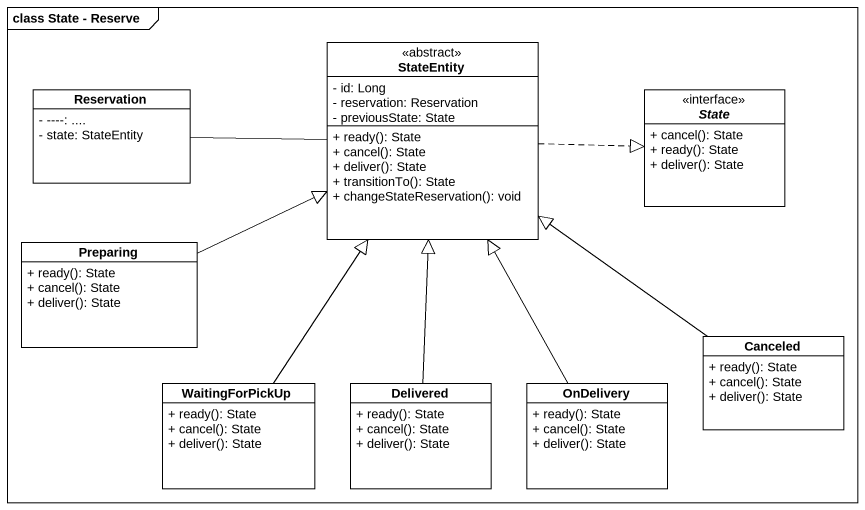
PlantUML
@startuml
mainframe class State - Reserve
hide circle
hide empty members
skinparam classAttributeIconSize 0
class StateEntity <<abstract>> {
  - id: Long
  - reservation: Reservation
  - previousState: State
  + ready(): State
  + cancel(): State
  + deliver(): State
  + transitionTo(): State
  + changeStateReservation(): void
}
class Reservation {
  - ~--~--: ....
  - state: StateEntity
}
interface "State" as State_ {
  + cancel(): State
  + ready(): State
  + deliver(): State
}
class Preparing {
  + ready(): State
  + cancel(): State
  + deliver(): State
}
class Canceled {
  + ready(): State
  + cancel(): State
  + deliver(): State
}
class WaitingForPickUp {
  + ready(): State
  + cancel(): State
  + deliver(): State
}
class Delivered {
  + ready(): State
  + cancel(): State
  + deliver(): State
}
class OnDelivery {
  + ready(): State
  + cancel(): State
  + deliver(): State
}
StateEntity .right.|> State_
Reservation -right- StateEntity
Preparing -right-|> StateEntity
Canceled -up-|> StateEntity
WaitingForPickUp -up-|> StateEntity
Delivered -up-|> StateEntity
OnDelivery -up-|> StateEntity
@enduml
